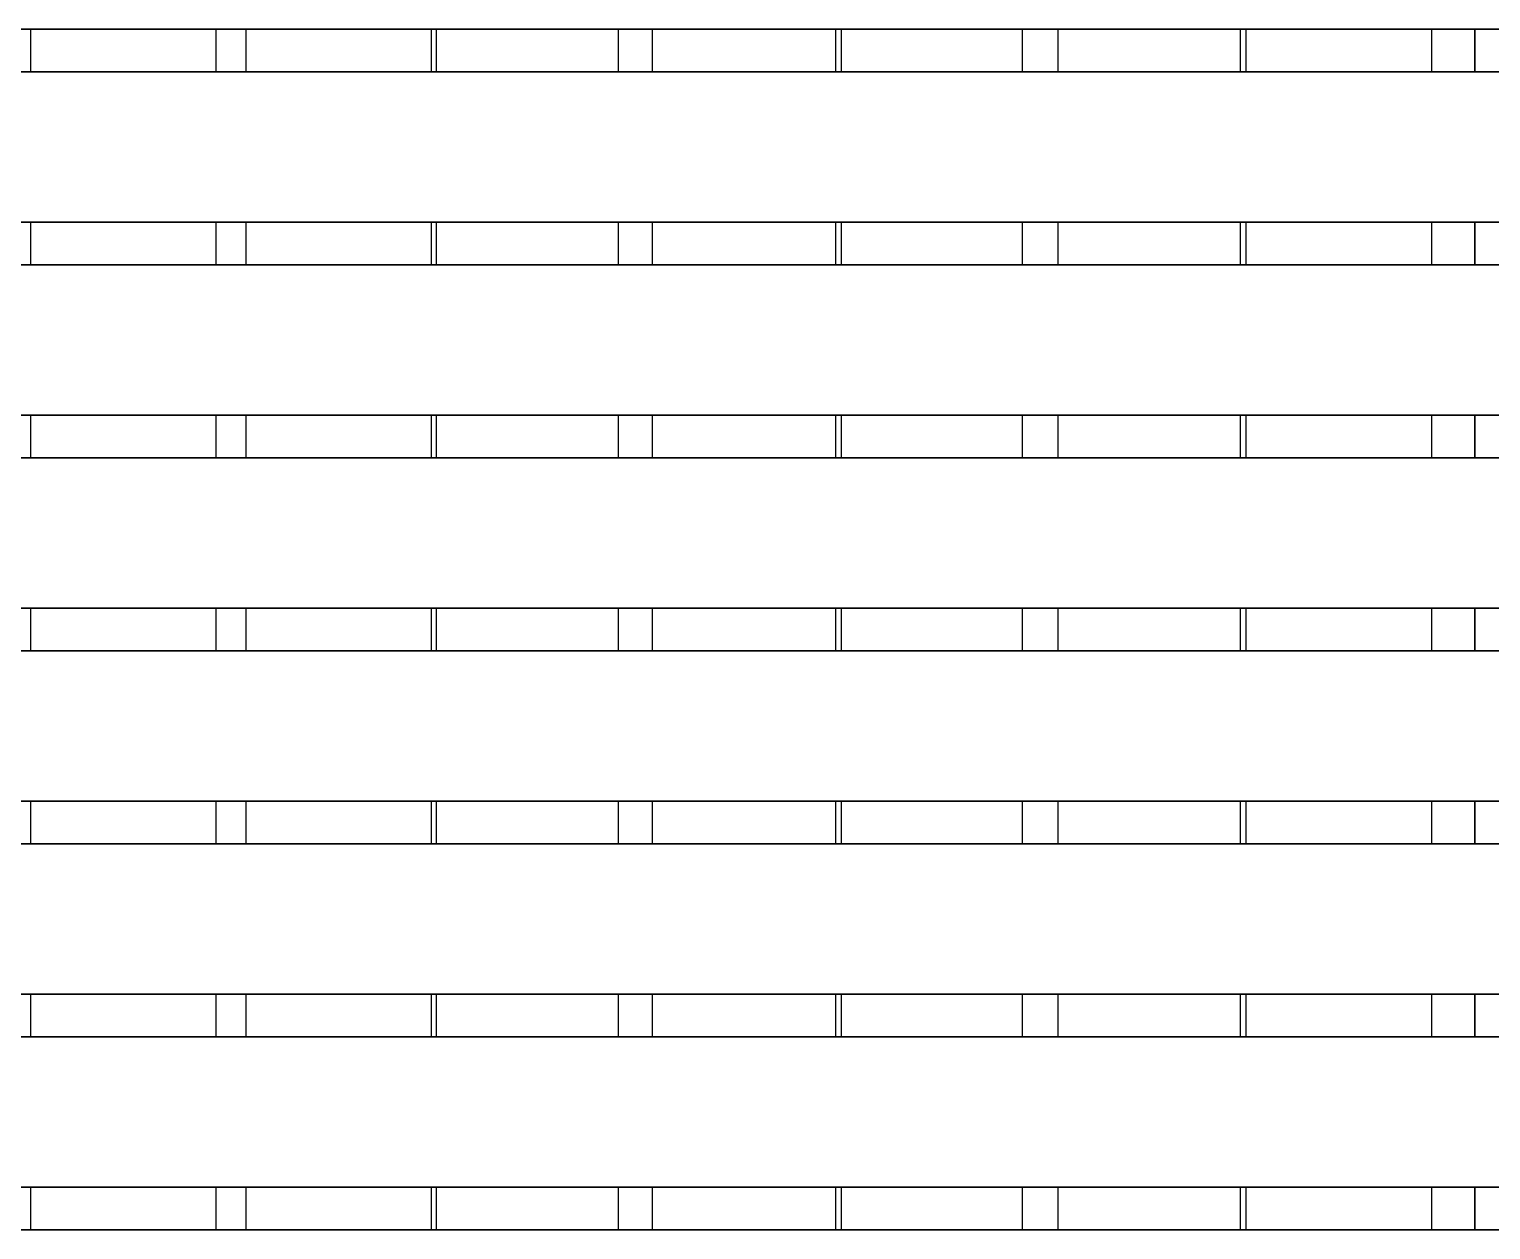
# Model space of a CAD drawing. Header units: inches. Extents: x -140 to 530, y -422 to 58.
# Drawn here: x -38.1 to 83.1, y -296.2 to -196.7 of the extents above; entities that cross this region are included whole.
import ezdxf

# ---------------------------------------------------------------- set-up
doc = ezdxf.new("R2010")
doc.units = ezdxf.units.IN
doc.header["$MEASUREMENT"] = 0
doc.layers.add('RT1', color=7, linetype='CONTINUOUS')

msp = doc.modelspace()

# ---------------------------------------------------------------- linework, layer by layer
at = {"layer": 'RT1'}
for points in [[(-140.25, -200.21, 118), (81.74, -200.21, 191.98), (81.74, -196.67, 191.98), (-140.25, -196.67, 118)], [(-140.25, -196.67, 118), (81.74, -196.67, 191.98), (82.2, -196.67, 190.59), (-139.79, -196.67, 116.62)], [(-93.87, -196.67, 132), (257.37, -196.67, 132), (257.37, -200.21, 132), (-93.87, -200.21, 132)], [(-93.87, -196.67, 132), (-93.87, -196.67, 133.46), (257.37, -196.67, 133.46), (257.37, -196.67, 132)], [(-38.05, -200.21, 132.78), (-22.66, -200.21, 157.19), (-22.66, -196.67, 157.19), (-38.05, -196.67, 132.78)], [(-38.05, -196.67, 132.78), (-22.66, -196.67, 157.19), (-21.43, -196.67, 156.41), (-36.81, -196.67, 132)], [(-20.18, -196.67, 158.01), (-4.79, -196.67, 132.77), (-6.03, -196.67, 132.02), (-21.43, -196.67, 157.25)], [(-20.18, -200.21, 158.01), (-4.79, -200.21, 132.77), (-4.79, -196.67, 132.77), (-20.18, -196.67, 158.01)], [(-4.4, -200.21, 132.58), (10.73, -200.21, 168.31), (10.73, -196.67, 168.31), (-4.4, -196.67, 132.58)], [(-4.4, -196.67, 132.58), (10.73, -196.67, 168.31), (12.08, -196.67, 167.75), (-3.05, -196.67, 132.01)], [(13.52, -196.67, 169.24), (28.75, -196.67, 132.57), (27.4, -196.67, 132.01), (12.18, -196.67, 168.68)], [(13.52, -200.21, 169.24), (28.75, -200.21, 132.57), (28.75, -196.67, 132.57), (13.52, -196.67, 169.24)], [(29.18, -200.21, 132.45), (44.21, -200.21, 179.47), (44.21, -196.67, 179.47), (29.18, -196.67, 132.45)], [(29.18, -196.67, 132.45), (44.21, -196.67, 179.47), (45.6, -196.67, 179.03), (30.57, -196.67, 132.01)], [(47.16, -196.67, 180.43), (62.29, -196.67, 132.45), (60.9, -196.67, 132.01), (45.78, -196.67, 179.99)], [(47.16, -200.21, 180.43), (62.29, -200.21, 132.45), (62.29, -196.67, 132.45), (47.16, -196.67, 180.43)], [(62.74, -200.21, 132.37), (78.17, -200.21, 190.79), (78.17, -196.67, 190.79), (62.74, -196.67, 132.37)], [(62.74, -196.67, 132.37), (78.17, -196.67, 190.79), (79.58, -196.67, 190.41), (64.15, -196.67, 132)], [(81.74, -196.67, 191.98), (303.75, -196.67, 118), (303.29, -196.67, 116.62), (81.28, -196.67, 190.59)], [(81.74, -200.21, 191.98), (303.75, -200.21, 118), (303.75, -196.67, 118), (81.74, -196.67, 191.98)], [(-140.25, -200.21, 118), (-139.79, -200.21, 116.62), (82.2, -200.21, 190.59), (81.74, -200.21, 191.98)], [(-93.87, -200.21, 132), (257.37, -200.21, 132), (257.37, -200.21, 133.46), (-93.87, -200.21, 133.46)], [(-38.05, -200.21, 132.78), (-36.81, -200.21, 132), (-21.43, -200.21, 156.41), (-22.66, -200.21, 157.19)], [(-20.18, -200.21, 158.01), (-21.43, -200.21, 157.25), (-6.03, -200.21, 132.02), (-4.79, -200.21, 132.77)], [(-4.4, -200.21, 132.58), (-3.05, -200.21, 132.01), (12.08, -200.21, 167.75), (10.73, -200.21, 168.31)], [(13.52, -200.21, 169.24), (12.18, -200.21, 168.68), (27.4, -200.21, 132.01), (28.75, -200.21, 132.57)], [(29.18, -200.21, 132.45), (30.57, -200.21, 132.01), (45.6, -200.21, 179.03), (44.21, -200.21, 179.47)], [(47.16, -200.21, 180.43), (45.78, -200.21, 179.99), (60.9, -200.21, 132.01), (62.29, -200.21, 132.45)], [(62.74, -200.21, 132.37), (64.15, -200.21, 132), (79.58, -200.21, 190.41), (78.17, -200.21, 190.79)], [(81.74, -200.21, 191.98), (81.28, -200.21, 190.59), (303.29, -200.21, 116.62), (303.75, -200.21, 118)], [(-140.25, -216.21, 118), (81.74, -216.21, 191.98), (81.74, -212.67, 191.98), (-140.25, -212.67, 118)], [(-140.25, -212.67, 118), (81.74, -212.67, 191.98), (82.2, -212.67, 190.59), (-139.79, -212.67, 116.62)], [(-93.87, -212.67, 132), (257.37, -212.67, 132), (257.37, -216.21, 132), (-93.87, -216.21, 132)], [(-93.87, -212.67, 132), (-93.87, -212.67, 133.46), (257.37, -212.67, 133.46), (257.37, -212.67, 132)], [(-38.05, -216.21, 132.78), (-22.66, -216.21, 157.19), (-22.66, -212.67, 157.19), (-38.05, -212.67, 132.78)], [(-38.05, -212.67, 132.78), (-22.66, -212.67, 157.19), (-21.43, -212.67, 156.41), (-36.81, -212.67, 132)], [(-20.18, -212.67, 158.01), (-4.79, -212.67, 132.77), (-6.03, -212.67, 132.02), (-21.43, -212.67, 157.25)], [(-20.18, -216.21, 158.01), (-4.79, -216.21, 132.77), (-4.79, -212.67, 132.77), (-20.18, -212.67, 158.01)], [(-4.4, -216.21, 132.58), (10.73, -216.21, 168.31), (10.73, -212.67, 168.31), (-4.4, -212.67, 132.58)], [(-4.4, -212.67, 132.58), (10.73, -212.67, 168.31), (12.08, -212.67, 167.75), (-3.05, -212.67, 132.01)], [(13.52, -212.67, 169.24), (28.75, -212.67, 132.57), (27.4, -212.67, 132.01), (12.18, -212.67, 168.68)], [(13.52, -216.21, 169.24), (28.75, -216.21, 132.57), (28.75, -212.67, 132.57), (13.52, -212.67, 169.24)], [(29.18, -216.21, 132.45), (44.21, -216.21, 179.47), (44.21, -212.67, 179.47), (29.18, -212.67, 132.45)], [(29.18, -212.67, 132.45), (44.21, -212.67, 179.47), (45.6, -212.67, 179.03), (30.57, -212.67, 132.01)], [(47.16, -212.67, 180.43), (62.29, -212.67, 132.45), (60.9, -212.67, 132.01), (45.78, -212.67, 179.99)], [(47.16, -216.21, 180.43), (62.29, -216.21, 132.45), (62.29, -212.67, 132.45), (47.16, -212.67, 180.43)], [(62.74, -216.21, 132.37), (78.17, -216.21, 190.79), (78.17, -212.67, 190.79), (62.74, -212.67, 132.37)], [(62.74, -212.67, 132.37), (78.17, -212.67, 190.79), (79.58, -212.67, 190.41), (64.15, -212.67, 132)], [(81.74, -212.67, 191.98), (303.75, -212.67, 118), (303.29, -212.67, 116.62), (81.28, -212.67, 190.59)], [(81.74, -216.21, 191.98), (303.75, -216.21, 118), (303.75, -212.67, 118), (81.74, -212.67, 191.98)], [(-140.25, -216.21, 118), (-139.79, -216.21, 116.62), (82.2, -216.21, 190.59), (81.74, -216.21, 191.98)], [(-93.87, -216.21, 132), (257.37, -216.21, 132), (257.37, -216.21, 133.46), (-93.87, -216.21, 133.46)], [(-38.05, -216.21, 132.78), (-36.81, -216.21, 132), (-21.43, -216.21, 156.41), (-22.66, -216.21, 157.19)], [(-20.18, -216.21, 158.01), (-21.43, -216.21, 157.25), (-6.03, -216.21, 132.02), (-4.79, -216.21, 132.77)], [(-4.4, -216.21, 132.58), (-3.05, -216.21, 132.01), (12.08, -216.21, 167.75), (10.73, -216.21, 168.31)], [(13.52, -216.21, 169.24), (12.18, -216.21, 168.68), (27.4, -216.21, 132.01), (28.75, -216.21, 132.57)], [(29.18, -216.21, 132.45), (30.57, -216.21, 132.01), (45.6, -216.21, 179.03), (44.21, -216.21, 179.47)], [(47.16, -216.21, 180.43), (45.78, -216.21, 179.99), (60.9, -216.21, 132.01), (62.29, -216.21, 132.45)], [(62.74, -216.21, 132.37), (64.15, -216.21, 132), (79.58, -216.21, 190.41), (78.17, -216.21, 190.79)], [(81.74, -216.21, 191.98), (81.28, -216.21, 190.59), (303.29, -216.21, 116.62), (303.75, -216.21, 118)], [(-140.25, -232.21, 118), (81.74, -232.21, 191.98), (81.74, -228.67, 191.98), (-140.25, -228.67, 118)], [(-140.25, -228.67, 118), (81.74, -228.67, 191.98), (82.2, -228.67, 190.59), (-139.79, -228.67, 116.62)], [(-93.87, -228.67, 132), (257.37, -228.67, 132), (257.37, -232.21, 132), (-93.87, -232.21, 132)], [(-93.87, -228.67, 132), (-93.87, -228.67, 133.46), (257.37, -228.67, 133.46), (257.37, -228.67, 132)], [(-38.05, -232.21, 132.78), (-22.66, -232.21, 157.19), (-22.66, -228.67, 157.19), (-38.05, -228.67, 132.78)], [(-38.05, -228.67, 132.78), (-22.66, -228.67, 157.19), (-21.43, -228.67, 156.41), (-36.81, -228.67, 132)], [(-20.18, -228.67, 158.01), (-4.79, -228.67, 132.77), (-6.03, -228.67, 132.02), (-21.43, -228.67, 157.25)], [(-20.18, -232.21, 158.01), (-4.79, -232.21, 132.77), (-4.79, -228.67, 132.77), (-20.18, -228.67, 158.01)], [(-4.4, -232.21, 132.58), (10.73, -232.21, 168.31), (10.73, -228.67, 168.31), (-4.4, -228.67, 132.58)], [(-4.4, -228.67, 132.58), (10.73, -228.67, 168.31), (12.08, -228.67, 167.75), (-3.05, -228.67, 132.01)], [(13.52, -228.67, 169.24), (28.75, -228.67, 132.57), (27.4, -228.67, 132.01), (12.18, -228.67, 168.68)], [(13.52, -232.21, 169.24), (28.75, -232.21, 132.57), (28.75, -228.67, 132.57), (13.52, -228.67, 169.24)], [(29.18, -232.21, 132.45), (44.21, -232.21, 179.47), (44.21, -228.67, 179.47), (29.18, -228.67, 132.45)], [(29.18, -228.67, 132.45), (44.21, -228.67, 179.47), (45.6, -228.67, 179.03), (30.57, -228.67, 132.01)], [(47.16, -228.67, 180.43), (62.29, -228.67, 132.45), (60.9, -228.67, 132.01), (45.78, -228.67, 179.99)], [(47.16, -232.21, 180.43), (62.29, -232.21, 132.45), (62.29, -228.67, 132.45), (47.16, -228.67, 180.43)], [(62.74, -232.21, 132.37), (78.17, -232.21, 190.79), (78.17, -228.67, 190.79), (62.74, -228.67, 132.37)], [(62.74, -228.67, 132.37), (78.17, -228.67, 190.79), (79.58, -228.67, 190.41), (64.15, -228.67, 132)], [(81.74, -228.67, 191.98), (303.75, -228.67, 118), (303.29, -228.67, 116.62), (81.28, -228.67, 190.59)], [(81.74, -232.21, 191.98), (303.75, -232.21, 118), (303.75, -228.67, 118), (81.74, -228.67, 191.98)], [(-140.25, -232.21, 118), (-139.79, -232.21, 116.62), (82.2, -232.21, 190.59), (81.74, -232.21, 191.98)], [(-93.87, -232.21, 132), (257.37, -232.21, 132), (257.37, -232.21, 133.46), (-93.87, -232.21, 133.46)], [(-38.05, -232.21, 132.78), (-36.81, -232.21, 132), (-21.43, -232.21, 156.41), (-22.66, -232.21, 157.19)], [(-20.18, -232.21, 158.01), (-21.43, -232.21, 157.25), (-6.03, -232.21, 132.02), (-4.79, -232.21, 132.77)], [(-4.4, -232.21, 132.58), (-3.05, -232.21, 132.01), (12.08, -232.21, 167.75), (10.73, -232.21, 168.31)], [(13.52, -232.21, 169.24), (12.18, -232.21, 168.68), (27.4, -232.21, 132.01), (28.75, -232.21, 132.57)], [(29.18, -232.21, 132.45), (30.57, -232.21, 132.01), (45.6, -232.21, 179.03), (44.21, -232.21, 179.47)], [(47.16, -232.21, 180.43), (45.78, -232.21, 179.99), (60.9, -232.21, 132.01), (62.29, -232.21, 132.45)], [(62.74, -232.21, 132.37), (64.15, -232.21, 132), (79.58, -232.21, 190.41), (78.17, -232.21, 190.79)], [(81.74, -232.21, 191.98), (81.28, -232.21, 190.59), (303.29, -232.21, 116.62), (303.75, -232.21, 118)], [(-140.25, -248.21, 118), (81.74, -248.21, 191.98), (81.74, -244.67, 191.98), (-140.25, -244.67, 118)], [(-140.25, -244.67, 118), (81.74, -244.67, 191.98), (82.2, -244.67, 190.59), (-139.79, -244.67, 116.62)], [(-93.87, -244.67, 132), (257.37, -244.67, 132), (257.37, -248.21, 132), (-93.87, -248.21, 132)], [(-93.87, -244.67, 132), (-93.87, -244.67, 133.46), (257.37, -244.67, 133.46), (257.37, -244.67, 132)], [(-38.05, -248.21, 132.78), (-22.66, -248.21, 157.19), (-22.66, -244.67, 157.19), (-38.05, -244.67, 132.78)], [(-38.05, -244.67, 132.78), (-22.66, -244.67, 157.19), (-21.43, -244.67, 156.41), (-36.81, -244.67, 132)], [(-20.18, -244.67, 158.01), (-4.79, -244.67, 132.77), (-6.03, -244.67, 132.02), (-21.43, -244.67, 157.25)], [(-20.18, -248.21, 158.01), (-4.79, -248.21, 132.77), (-4.79, -244.67, 132.77), (-20.18, -244.67, 158.01)], [(-4.4, -248.21, 132.58), (10.73, -248.21, 168.31), (10.73, -244.67, 168.31), (-4.4, -244.67, 132.58)], [(-4.4, -244.67, 132.58), (10.73, -244.67, 168.31), (12.08, -244.67, 167.75), (-3.05, -244.67, 132.01)], [(13.52, -244.67, 169.24), (28.75, -244.67, 132.57), (27.4, -244.67, 132.01), (12.18, -244.67, 168.68)], [(13.52, -248.21, 169.24), (28.75, -248.21, 132.57), (28.75, -244.67, 132.57), (13.52, -244.67, 169.24)], [(29.18, -248.21, 132.45), (44.21, -248.21, 179.47), (44.21, -244.67, 179.47), (29.18, -244.67, 132.45)], [(29.18, -244.67, 132.45), (44.21, -244.67, 179.47), (45.6, -244.67, 179.03), (30.57, -244.67, 132.01)], [(47.16, -244.67, 180.43), (62.29, -244.67, 132.45), (60.9, -244.67, 132.01), (45.78, -244.67, 179.99)], [(47.16, -248.21, 180.43), (62.29, -248.21, 132.45), (62.29, -244.67, 132.45), (47.16, -244.67, 180.43)], [(62.74, -248.21, 132.37), (78.17, -248.21, 190.79), (78.17, -244.67, 190.79), (62.74, -244.67, 132.37)], [(62.74, -244.67, 132.37), (78.17, -244.67, 190.79), (79.58, -244.67, 190.41), (64.15, -244.67, 132)], [(81.74, -244.67, 191.98), (303.75, -244.67, 118), (303.29, -244.67, 116.62), (81.28, -244.67, 190.59)], [(81.74, -248.21, 191.98), (303.75, -248.21, 118), (303.75, -244.67, 118), (81.74, -244.67, 191.98)], [(-140.25, -248.21, 118), (-139.79, -248.21, 116.62), (82.2, -248.21, 190.59), (81.74, -248.21, 191.98)], [(-93.87, -248.21, 132), (257.37, -248.21, 132), (257.37, -248.21, 133.46), (-93.87, -248.21, 133.46)], [(-38.05, -248.21, 132.78), (-36.81, -248.21, 132), (-21.43, -248.21, 156.41), (-22.66, -248.21, 157.19)], [(-20.18, -248.21, 158.01), (-21.43, -248.21, 157.25), (-6.03, -248.21, 132.02), (-4.79, -248.21, 132.77)], [(-4.4, -248.21, 132.58), (-3.05, -248.21, 132.01), (12.08, -248.21, 167.75), (10.73, -248.21, 168.31)], [(13.52, -248.21, 169.24), (12.18, -248.21, 168.68), (27.4, -248.21, 132.01), (28.75, -248.21, 132.57)], [(29.18, -248.21, 132.45), (30.57, -248.21, 132.01), (45.6, -248.21, 179.03), (44.21, -248.21, 179.47)], [(47.16, -248.21, 180.43), (45.78, -248.21, 179.99), (60.9, -248.21, 132.01), (62.29, -248.21, 132.45)], [(62.74, -248.21, 132.37), (64.15, -248.21, 132), (79.58, -248.21, 190.41), (78.17, -248.21, 190.79)], [(81.74, -248.21, 191.98), (81.28, -248.21, 190.59), (303.29, -248.21, 116.62), (303.75, -248.21, 118)], [(-140.25, -264.21, 118), (81.74, -264.21, 191.98), (81.74, -260.67, 191.98), (-140.25, -260.67, 118)], [(-140.25, -260.67, 118), (81.74, -260.67, 191.98), (82.2, -260.67, 190.59), (-139.79, -260.67, 116.62)], [(-93.87, -260.67, 132), (257.37, -260.67, 132), (257.37, -264.21, 132), (-93.87, -264.21, 132)], [(-93.87, -260.67, 132), (-93.87, -260.67, 133.46), (257.37, -260.67, 133.46), (257.37, -260.67, 132)], [(-38.05, -264.21, 132.78), (-22.66, -264.21, 157.19), (-22.66, -260.67, 157.19), (-38.05, -260.67, 132.78)], [(-38.05, -260.67, 132.78), (-22.66, -260.67, 157.19), (-21.43, -260.67, 156.41), (-36.81, -260.67, 132)], [(-20.18, -260.67, 158.01), (-4.79, -260.67, 132.77), (-6.03, -260.67, 132.02), (-21.43, -260.67, 157.25)], [(-20.18, -264.21, 158.01), (-4.79, -264.21, 132.77), (-4.79, -260.67, 132.77), (-20.18, -260.67, 158.01)], [(-4.4, -264.21, 132.58), (10.73, -264.21, 168.31), (10.73, -260.67, 168.31), (-4.4, -260.67, 132.58)], [(-4.4, -260.67, 132.58), (10.73, -260.67, 168.31), (12.08, -260.67, 167.75), (-3.05, -260.67, 132.01)], [(13.52, -260.67, 169.24), (28.75, -260.67, 132.57), (27.4, -260.67, 132.01), (12.18, -260.67, 168.68)], [(13.52, -264.21, 169.24), (28.75, -264.21, 132.57), (28.75, -260.67, 132.57), (13.52, -260.67, 169.24)], [(29.18, -264.21, 132.45), (44.21, -264.21, 179.47), (44.21, -260.67, 179.47), (29.18, -260.67, 132.45)], [(29.18, -260.67, 132.45), (44.21, -260.67, 179.47), (45.6, -260.67, 179.03), (30.57, -260.67, 132.01)], [(47.16, -260.67, 180.43), (62.29, -260.67, 132.45), (60.9, -260.67, 132.01), (45.78, -260.67, 179.99)], [(47.16, -264.21, 180.43), (62.29, -264.21, 132.45), (62.29, -260.67, 132.45), (47.16, -260.67, 180.43)], [(62.74, -264.21, 132.37), (78.17, -264.21, 190.79), (78.17, -260.67, 190.79), (62.74, -260.67, 132.37)], [(62.74, -260.67, 132.37), (78.17, -260.67, 190.79), (79.58, -260.67, 190.41), (64.15, -260.67, 132)], [(81.74, -260.67, 191.98), (303.75, -260.67, 118), (303.29, -260.67, 116.62), (81.28, -260.67, 190.59)], [(81.74, -264.21, 191.98), (303.75, -264.21, 118), (303.75, -260.67, 118), (81.74, -260.67, 191.98)], [(-140.25, -264.21, 118), (-139.79, -264.21, 116.62), (82.2, -264.21, 190.59), (81.74, -264.21, 191.98)], [(-93.87, -264.21, 132), (257.37, -264.21, 132), (257.37, -264.21, 133.46), (-93.87, -264.21, 133.46)], [(-38.05, -264.21, 132.78), (-36.81, -264.21, 132), (-21.43, -264.21, 156.41), (-22.66, -264.21, 157.19)], [(-20.18, -264.21, 158.01), (-21.43, -264.21, 157.25), (-6.03, -264.21, 132.02), (-4.79, -264.21, 132.77)], [(-4.4, -264.21, 132.58), (-3.05, -264.21, 132.01), (12.08, -264.21, 167.75), (10.73, -264.21, 168.31)], [(13.52, -264.21, 169.24), (12.18, -264.21, 168.68), (27.4, -264.21, 132.01), (28.75, -264.21, 132.57)], [(29.18, -264.21, 132.45), (30.57, -264.21, 132.01), (45.6, -264.21, 179.03), (44.21, -264.21, 179.47)], [(47.16, -264.21, 180.43), (45.78, -264.21, 179.99), (60.9, -264.21, 132.01), (62.29, -264.21, 132.45)], [(62.74, -264.21, 132.37), (64.15, -264.21, 132), (79.58, -264.21, 190.41), (78.17, -264.21, 190.79)], [(81.74, -264.21, 191.98), (81.28, -264.21, 190.59), (303.29, -264.21, 116.62), (303.75, -264.21, 118)], [(-140.25, -280.21, 118), (81.74, -280.21, 191.98), (81.74, -276.67, 191.98), (-140.25, -276.67, 118)], [(-140.25, -276.67, 118), (81.74, -276.67, 191.98), (82.2, -276.67, 190.59), (-139.79, -276.67, 116.62)], [(-93.87, -276.67, 132), (257.37, -276.67, 132), (257.37, -280.21, 132), (-93.87, -280.21, 132)], [(-93.87, -276.67, 132), (-93.87, -276.67, 133.46), (257.37, -276.67, 133.46), (257.37, -276.67, 132)], [(-38.05, -280.21, 132.78), (-22.66, -280.21, 157.19), (-22.66, -276.67, 157.19), (-38.05, -276.67, 132.78)], [(-38.05, -276.67, 132.78), (-22.66, -276.67, 157.19), (-21.43, -276.67, 156.41), (-36.81, -276.67, 132)], [(-20.18, -276.67, 158.01), (-4.79, -276.67, 132.77), (-6.03, -276.67, 132.02), (-21.43, -276.67, 157.25)], [(-20.18, -280.21, 158.01), (-4.79, -280.21, 132.77), (-4.79, -276.67, 132.77), (-20.18, -276.67, 158.01)], [(-4.4, -280.21, 132.58), (10.73, -280.21, 168.31), (10.73, -276.67, 168.31), (-4.4, -276.67, 132.58)], [(-4.4, -276.67, 132.58), (10.73, -276.67, 168.31), (12.08, -276.67, 167.75), (-3.05, -276.67, 132.01)], [(13.52, -276.67, 169.24), (28.75, -276.67, 132.57), (27.4, -276.67, 132.01), (12.18, -276.67, 168.68)], [(13.52, -280.21, 169.24), (28.75, -280.21, 132.57), (28.75, -276.67, 132.57), (13.52, -276.67, 169.24)], [(29.18, -280.21, 132.45), (44.21, -280.21, 179.47), (44.21, -276.67, 179.47), (29.18, -276.67, 132.45)], [(29.18, -276.67, 132.45), (44.21, -276.67, 179.47), (45.6, -276.67, 179.03), (30.57, -276.67, 132.01)], [(47.16, -276.67, 180.43), (62.29, -276.67, 132.45), (60.9, -276.67, 132.01), (45.78, -276.67, 179.99)], [(47.16, -280.21, 180.43), (62.29, -280.21, 132.45), (62.29, -276.67, 132.45), (47.16, -276.67, 180.43)], [(62.74, -280.21, 132.37), (78.17, -280.21, 190.79), (78.17, -276.67, 190.79), (62.74, -276.67, 132.37)], [(62.74, -276.67, 132.37), (78.17, -276.67, 190.79), (79.58, -276.67, 190.41), (64.15, -276.67, 132)], [(81.74, -276.67, 191.98), (303.75, -276.67, 118), (303.29, -276.67, 116.62), (81.28, -276.67, 190.59)], [(81.74, -280.21, 191.98), (303.75, -280.21, 118), (303.75, -276.67, 118), (81.74, -276.67, 191.98)], [(-140.25, -280.21, 118), (-139.79, -280.21, 116.62), (82.2, -280.21, 190.59), (81.74, -280.21, 191.98)], [(-93.87, -280.21, 132), (257.37, -280.21, 132), (257.37, -280.21, 133.46), (-93.87, -280.21, 133.46)], [(-38.05, -280.21, 132.78), (-36.81, -280.21, 132), (-21.43, -280.21, 156.41), (-22.66, -280.21, 157.19)], [(-20.18, -280.21, 158.01), (-21.43, -280.21, 157.25), (-6.03, -280.21, 132.02), (-4.79, -280.21, 132.77)], [(-4.4, -280.21, 132.58), (-3.05, -280.21, 132.01), (12.08, -280.21, 167.75), (10.73, -280.21, 168.31)], [(13.52, -280.21, 169.24), (12.18, -280.21, 168.68), (27.4, -280.21, 132.01), (28.75, -280.21, 132.57)], [(29.18, -280.21, 132.45), (30.57, -280.21, 132.01), (45.6, -280.21, 179.03), (44.21, -280.21, 179.47)], [(47.16, -280.21, 180.43), (45.78, -280.21, 179.99), (60.9, -280.21, 132.01), (62.29, -280.21, 132.45)], [(62.74, -280.21, 132.37), (64.15, -280.21, 132), (79.58, -280.21, 190.41), (78.17, -280.21, 190.79)], [(81.74, -280.21, 191.98), (81.28, -280.21, 190.59), (303.29, -280.21, 116.62), (303.75, -280.21, 118)], [(-140.25, -296.21, 118), (81.74, -296.21, 191.98), (81.74, -292.67, 191.98), (-140.25, -292.67, 118)], [(-140.25, -292.67, 118), (81.74, -292.67, 191.98), (82.2, -292.67, 190.59), (-139.79, -292.67, 116.62)], [(-93.87, -292.67, 132), (257.37, -292.67, 132), (257.37, -296.21, 132), (-93.87, -296.21, 132)], [(-93.87, -292.67, 132), (-93.87, -292.67, 133.46), (257.37, -292.67, 133.46), (257.37, -292.67, 132)], [(-38.05, -296.21, 132.78), (-22.66, -296.21, 157.19), (-22.66, -292.67, 157.19), (-38.05, -292.67, 132.78)], [(-38.05, -292.67, 132.78), (-22.66, -292.67, 157.19), (-21.43, -292.67, 156.41), (-36.81, -292.67, 132)], [(-20.18, -292.67, 158.01), (-4.79, -292.67, 132.77), (-6.03, -292.67, 132.02), (-21.43, -292.67, 157.25)], [(-20.18, -296.21, 158.01), (-4.79, -296.21, 132.77), (-4.79, -292.67, 132.77), (-20.18, -292.67, 158.01)], [(-4.4, -296.21, 132.58), (10.73, -296.21, 168.31), (10.73, -292.67, 168.31), (-4.4, -292.67, 132.58)], [(-4.4, -292.67, 132.58), (10.73, -292.67, 168.31), (12.08, -292.67, 167.75), (-3.05, -292.67, 132.01)], [(13.52, -292.67, 169.24), (28.75, -292.67, 132.57), (27.4, -292.67, 132.01), (12.18, -292.67, 168.68)], [(13.52, -296.21, 169.24), (28.75, -296.21, 132.57), (28.75, -292.67, 132.57), (13.52, -292.67, 169.24)], [(29.18, -296.21, 132.45), (44.21, -296.21, 179.47), (44.21, -292.67, 179.47), (29.18, -292.67, 132.45)], [(29.18, -292.67, 132.45), (44.21, -292.67, 179.47), (45.6, -292.67, 179.03), (30.57, -292.67, 132.01)], [(47.16, -292.67, 180.43), (62.29, -292.67, 132.45), (60.9, -292.67, 132.01), (45.78, -292.67, 179.99)], [(47.16, -296.21, 180.43), (62.29, -296.21, 132.45), (62.29, -292.67, 132.45), (47.16, -292.67, 180.43)], [(62.74, -296.21, 132.37), (78.17, -296.21, 190.79), (78.17, -292.67, 190.79), (62.74, -292.67, 132.37)], [(62.74, -292.67, 132.37), (78.17, -292.67, 190.79), (79.58, -292.67, 190.41), (64.15, -292.67, 132)], [(81.74, -292.67, 191.98), (303.75, -292.67, 118), (303.29, -292.67, 116.62), (81.28, -292.67, 190.59)], [(81.74, -296.21, 191.98), (303.75, -296.21, 118), (303.75, -292.67, 118), (81.74, -292.67, 191.98)], [(-140.25, -296.21, 118), (-139.79, -296.21, 116.62), (82.2, -296.21, 190.59), (81.74, -296.21, 191.98)], [(-93.87, -296.21, 132), (257.37, -296.21, 132), (257.37, -296.21, 133.46), (-93.87, -296.21, 133.46)], [(-38.05, -296.21, 132.78), (-36.81, -296.21, 132), (-21.43, -296.21, 156.41), (-22.66, -296.21, 157.19)], [(-20.18, -296.21, 158.01), (-21.43, -296.21, 157.25), (-6.03, -296.21, 132.02), (-4.79, -296.21, 132.77)], [(-4.4, -296.21, 132.58), (-3.05, -296.21, 132.01), (12.08, -296.21, 167.75), (10.73, -296.21, 168.31)], [(13.52, -296.21, 169.24), (12.18, -296.21, 168.68), (27.4, -296.21, 132.01), (28.75, -296.21, 132.57)], [(29.18, -296.21, 132.45), (30.57, -296.21, 132.01), (45.6, -296.21, 179.03), (44.21, -296.21, 179.47)], [(47.16, -296.21, 180.43), (45.78, -296.21, 179.99), (60.9, -296.21, 132.01), (62.29, -296.21, 132.45)], [(62.74, -296.21, 132.37), (64.15, -296.21, 132), (79.58, -296.21, 190.41), (78.17, -296.21, 190.79)], [(81.74, -296.21, 191.98), (81.28, -296.21, 190.59), (303.29, -296.21, 116.62), (303.75, -296.21, 118)]]:
    msp.add_3dface(points, dxfattribs=at)

doc.saveas('drawing.dxf')
